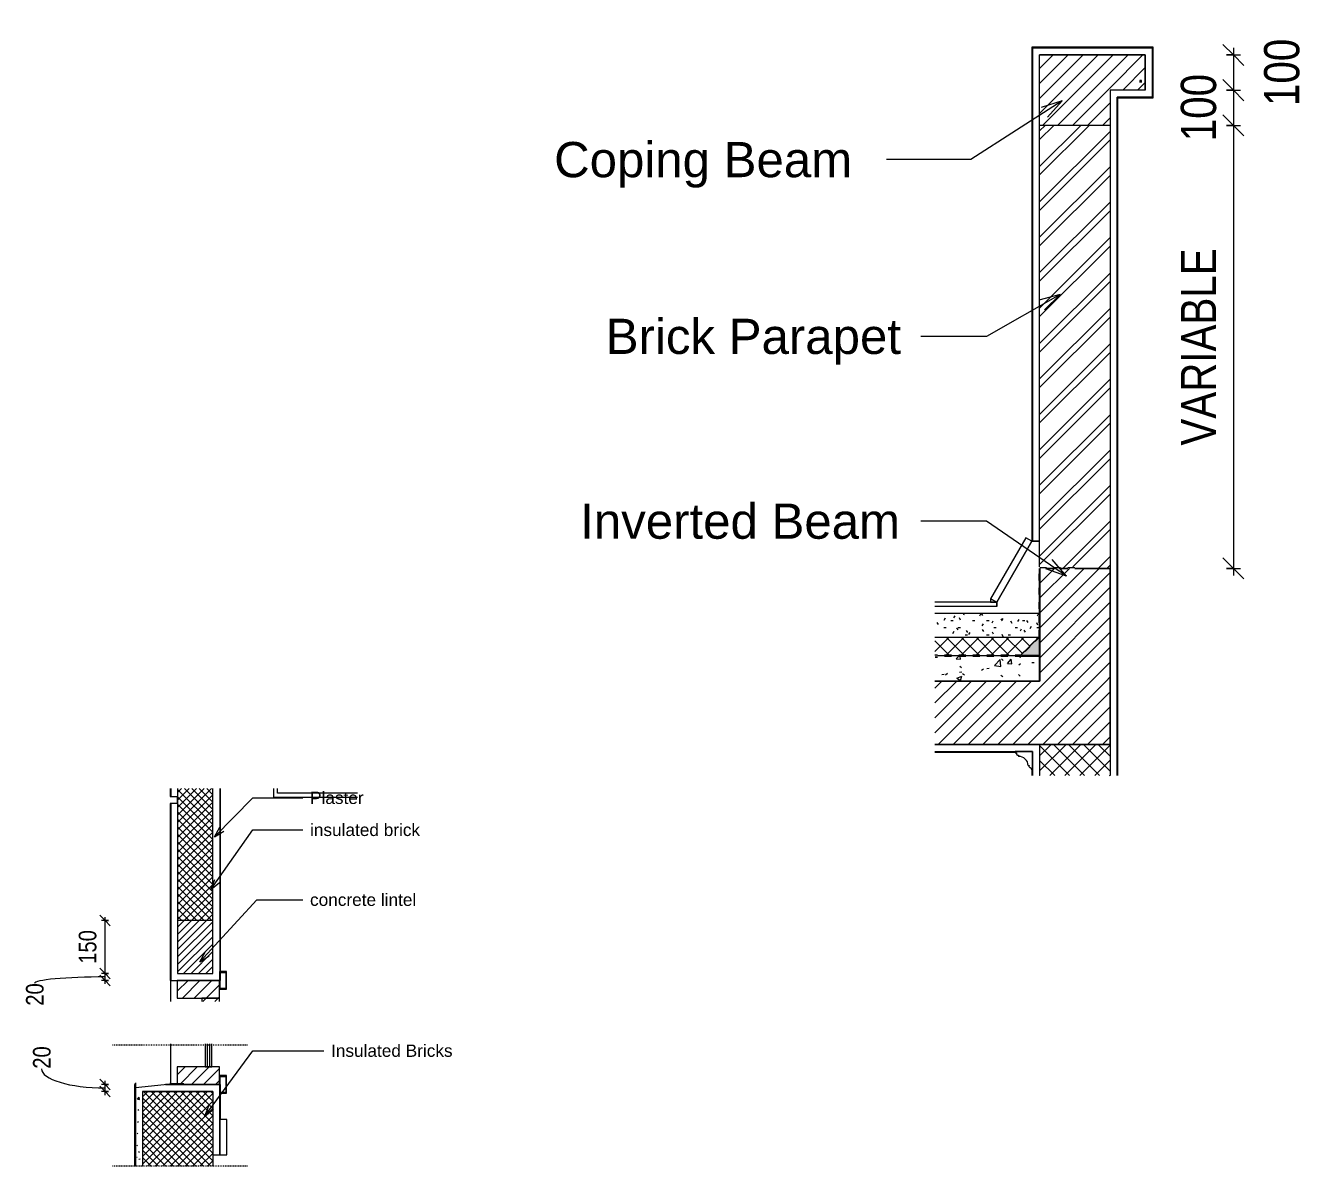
# Model space of a CAD drawing. Header units: millimetres. Extents: x -13951 to 24706, y -4881 to 8681.
# Drawn here: x 21058 to 24706, y 5442 to 8681 of the extents above; entities that cross this region are included whole.
import ezdxf

# ---------------------------------------------------------------- set-up
doc = ezdxf.new("R2010")
doc.units = ezdxf.units.MM
doc.linetypes.add('Dash 3_32_', pattern=[4.7625, 2.38125, -2.38125])
for name, color, linetype, lineweight in [('A-ANNO-DIMS', 211, 'Continuous', 9), ('A-ANNO-DIMS-10', 211, 'Continuous', 9), ('A-ANNO-DIMS-20', 211, 'Continuous', 9), ('A-CLNG', 13, 'Continuous', 18), ('A-DETL', 90, 'Continuous', 18), ('A-DETL-GENF', 92, 'Continuous', 18), ('A-DETL-MBND', 5, 'Continuous', 18), ('A-DETL-THIN', 151, 'Continuous', 18), ('A-FLOR', 192, 'Continuous', 18), ('A-FLOR-MCUT', 51, 'Continuous', 18), ('A-FLOR-PATT', 8, 'Continuous', 18), ('A-GENM', 13, 'Continuous', 18), ('A-GLAZ', 151, 'Continuous', 18), ('A-WALL', 113, 'Continuous', 18), ('A-WALL-PATT', 111, 'Continuous', 18), ('G-ANNO-TEXT', 231, 'Continuous', 9), ('S-BEAM', 12, 'Continuous', 18)]:
    doc.layers.add(name, color=color, linetype=linetype, lineweight=lineweight)
doc.styles.add('Arial', font='arial.ttf', dxfattribs={"height": 100})
doc.styles.add('Arial Narrow_6', font='ARIALN.TTF', dxfattribs={"height": 50})
doc.styles.add('Arial Narrow_7', font='ARIALN.TTF', dxfattribs={"height": 100})
doc.styles.add('Arial_11', font='arial.ttf', dxfattribs={"height": 35})
doc.dimstyles.new('dimension_line_5MM_1', dxfattribs={"dimscale": 304.8, "dimtxt": 51.171549, "dimasz": 0.098425, "dimexe": 0.032808, "dimexo": 0.0625, "dimgap": 0.032808, "dimtad": 1, "dimdec": 0, "dimrnd": 10, "dimzin": 0, "dimdsep": 46, "dimtxsty": 'Arial Narrow_6', "dimblk1": 'OBLIQUE', "dimblk2": 'OBLIQUE', "dimsah": 1, "dimcen": 0.09, "dimdle": 0.032808, "dimazin": 0, "dimtfac": 1, "dimtdec": 4, "dimtix": 1, "dimtmove": 0, "dimatfit": 3, "dimfxl": 0.032808, "dimfxlon": 1, "dimtvp": 1, "dimtolj": 1, "dimtzin": 0, "dimarcsym": 2})
doc.dimstyles.new('dimension_line_5MM_2', dxfattribs={"dimscale": 304.8, "dimtxt": 51.171549, "dimasz": 0.098425, "dimexe": 0.032808, "dimexo": 0.0625, "dimgap": 0.032808, "dimtad": 1, "dimdec": 0, "dimrnd": 10, "dimzin": 0, "dimdsep": 46, "dimtxsty": 'Arial Narrow_6', "dimblk1": 'OBLIQUE', "dimblk2": 'OBLIQUE', "dimsah": 1, "dimcen": 0.09, "dimdle": 0.032808, "dimazin": 0, "dimtfac": 1, "dimtdec": 4, "dimtix": 1, "dimtmove": 1, "dimatfit": 3, "dimfxl": 0.032808, "dimfxlon": 1, "dimtvp": 1, "dimtolj": 1, "dimtzin": 0, "dimarcsym": 2})
doc.dimstyles.new('dimension_line_5MM_3', dxfattribs={"dimscale": 304.8, "dimtxt": 102.343097, "dimasz": 0.19685, "dimexe": 0.065617, "dimexo": 0.0625, "dimgap": 0.065617, "dimtad": 1, "dimdec": 0, "dimrnd": 10, "dimzin": 0, "dimdsep": 46, "dimtxsty": 'Arial Narrow_7', "dimblk1": 'OBLIQUE', "dimblk2": 'OBLIQUE', "dimsah": 1, "dimcen": 0.09, "dimdle": 0.065617, "dimazin": 0, "dimtfac": 1, "dimtdec": 4, "dimtix": 1, "dimtmove": 2, "dimatfit": 3, "dimfxl": 0.065617, "dimfxlon": 1, "dimtvp": 1, "dimtolj": 1, "dimtzin": 0, "dimarcsym": 2})
doc.dimstyles.new('dimension_line_5MM_4', dxfattribs={"dimscale": 304.8, "dimtxt": 102.343097, "dimasz": 0.19685, "dimexe": 0.065617, "dimexo": 0.0625, "dimgap": 0.065617, "dimtad": 1, "dimdec": 0, "dimrnd": 10, "dimzin": 0, "dimdsep": 46, "dimtxsty": 'Arial Narrow_7', "dimblk1": 'OBLIQUE', "dimblk2": 'OBLIQUE', "dimsah": 1, "dimcen": 0.09, "dimdle": 0.065617, "dimazin": 0, "dimtfac": 1, "dimtdec": 4, "dimtix": 1, "dimtmove": 0, "dimatfit": 3, "dimfxl": 0.065617, "dimfxlon": 1, "dimtvp": 1, "dimtolj": 1, "dimtzin": 0, "dimarcsym": 2})
pattern_1 = [(45, (-10049.663, 4269.98), (-16.97056, 16.97056), [])]
pattern_2 = [(45, (21482.964, 4269.98), (-10.6066, 10.6066), []), (135, (21482.964, 4269.98), (-10.6066, -10.6066), [])]
pattern_3 = [(45, (7445.394, 4309.98), (-21.2132, 21.2132), [])]
pattern_4 = [(45, (23888.22, 4309.98), (-21.2132, 21.2132), []), (135, (23888.22, 4309.98), (-21.2132, -21.2132), [])]
pattern_5 = [(45, (23888.22, 4309.98), (-21.2132, 21.2132), [])]

# ---------------------------------------------------------------- blocks, each defined once
blk = doc.blocks.new('elevation window new - Sa-W05-2685343-Typical Recess section')
at = {"layer": 'A-GLAZ'}
h = blk.add_hatch(dxfattribs=at)
h.set_pattern_fill('FP_12', color=256, style=0, pattern_type=2)
h.set_pattern_definition(pattern_1)
h.paths.add_polyline_path([(-9924.6, 5945), (-9904.6, 5945), (-9904.6, 5995), (-9921.6, 5995), (-9921.6, 5993), (-9906.6, 5993), (-9906.6, 5947), (-9922.6, 5947), (-9922.6, 5970), (-9924.6, 5970)])
h = blk.add_hatch(dxfattribs=at)
h.set_pattern_fill('FP_12', color=256, style=0, pattern_type=2)
h.set_pattern_definition(pattern_1)
h.paths.add_polyline_path([(-10043.6, 5920), (-9924.6, 5920), (-9924.6, 5970), (-10044.6, 5970), (-10044.6, 5920)])
h = blk.add_hatch(dxfattribs=at)
h.set_pattern_fill('FP_12', color=256, style=0, pattern_type=2)
h.set_pattern_definition(pattern_1)
h.paths.add_polyline_path([(-9945.4, 5910.5), (-9924.6, 5910.5), (-9924.6, 5920), (-9974.6, 5920), (-9974.6, 5910.5), (-9965.1, 5910.5)])
for p, q in [((-9924.6, 5995), (-9924.6, 5945)), ((-9904.6, 5995), (-9924.6, 5995)), ((-9922.6, 5947), (-9922.6, 5993)), ((-9922.6, 5993), (-9906.6, 5993)), ((-9906.6, 5993), (-9906.6, 5947)), ((-9904.6, 5945), (-9904.6, 5995)), ((-9924.6, 5970), (-10044.6, 5970)), ((-10044.6, 5970), (-10044.6, 5920)), ((-9924.6, 5920), (-9924.6, 5970)), ((-9906.6, 5947), (-9922.6, 5947)), ((-10044.6, 5920), (-9924.6, 5920)), ((-9924.6, 5920), (-9974.6, 5920)), ((-9974.6, 5920), (-9974.6, 5910.5)), ((-9924.6, 5945), (-9904.6, 5945)), ((-9924.6, 5910.5), (-9924.6, 5920))]:
    blk.add_line(p, q, dxfattribs=at)
blk = doc.blocks.new('Generic Models 10 - Generic Models 10-633853-Typical Recess section')
at = {"layer": 'A-GENM'}
blk.add_line((-10043.2, 5970), (-9943.6, 5970), dxfattribs=at)
blk = doc.blocks.new('Generic Models 93 - Generic Models 93-1811685-Typical Recess section')
at = {"layer": 'A-GENM'}
for p, q in [((-9771.6, 6514.7), (-9771.6, 6502)), ((-9759.6, 6502), (-9759.6, 6514.7))]:
    blk.add_line(p, q, dxfattribs=at)
blk = doc.blocks.new('elevation window new - Sa-W05-V1-Typical Recess section')
at = {"layer": 'A-GLAZ'}
h = blk.add_hatch(dxfattribs=at)
h.set_pattern_fill('FP_12', color=256, style=0, pattern_type=2)
h.set_pattern_definition(pattern_1)
h.paths.add_polyline_path([(-10026.2, 5674.7), (-9924.6, 5674.7), (-9924.6, 5724.7), (-10044.6, 5724.7), (-10044.6, 5676.7), (-10026.2, 5676.7)])
h = blk.add_hatch(dxfattribs=at)
h.set_pattern_fill('FP_12', color=256, style=0, pattern_type=2)
h.set_pattern_definition(pattern_1)
h.paths.add_polyline_path([(-9904.6, 5649.7), (-9904.6, 5699.7), (-9924.6, 5699.7), (-9924.6, 5674.7), (-9922.6, 5674.7), (-9922.6, 5697.7), (-9906.6, 5697.7), (-9906.6, 5651.7), (-9921.6, 5651.7), (-9921.6, 5649.7)])
for p, q in [((-9965.5, 5789.8), (-9965.5, 5724.7)), ((-9959.2, 5724.7), (-9959.2, 5789.8)), ((-9952.8, 5789.8), (-9952.8, 5724.7)), ((-9946.5, 5724.7), (-9946.5, 5789.8)), ((-9924.6, 5724.7), (-10044.6, 5724.7)), ((-10044.6, 5724.7), (-10044.6, 5674.7)), ((-9965.5, 5724.7), (-9959.2, 5724.7)), ((-9952.8, 5724.7), (-9946.5, 5724.7)), ((-9924.6, 5674.7), (-9924.6, 5724.7)), ((-9924.6, 5699.7), (-9924.6, 5649.7)), ((-9904.6, 5699.7), (-9924.6, 5699.7)), ((-9922.6, 5651.7), (-9922.6, 5697.7)), ((-9922.6, 5697.7), (-9906.6, 5697.7)), ((-9906.6, 5697.7), (-9906.6, 5651.7)), ((-9904.6, 5649.7), (-9904.6, 5699.7)), ((-10044.6, 5674.7), (-9924.6, 5674.7)), ((-9924.6, 5649.7), (-9904.6, 5649.7)), ((-9906.6, 5651.7), (-9922.6, 5651.7))]:
    blk.add_line(p, q, dxfattribs=at)
blk = doc.blocks.new('Generic Models 10 - Generic Models 10-V2-Typical Recess section')
at = {"layer": 'A-GENM'}
for p, q in [((-10163.6, 5676.7), (-10165.2, 5676.7)), ((-10165.2, 5676.7), (-10165.2, 5674.7)), ((-10078.1, 5674.7), (-10026.2, 5674.7)), ((-9943.6, 5674.7), (-10078.1, 5674.7)), ((-10026.2, 5676.7), (-10063.6, 5676.7)), ((-10026.2, 5674.7), (-10026.2, 5676.7)), ((-10143.6, 5654.7), (-9943.6, 5654.7))]:
    blk.add_line(p, q, dxfattribs=at)
blk = doc.blocks.new('Basic Wall _ Sa-IF01 with skirting - ___-1628400-Typical Recess section')
at = {"layer": 'A-WALL'}
for p, q in [((-9921.6, 5574.8), (-9923.6, 5574.8)), ((-9923.6, 5574.8), (-9923.6, 5474.8)), ((-9903.6, 5574.8), (-9921.6, 5574.8)), ((-9903.6, 5474.8), (-9903.6, 5574.8)), ((-9923.6, 5474.8), (-9903.6, 5474.8))]:
    blk.add_line(p, q, dxfattribs=at)
blk = doc.blocks.new('SEQ-SV-C-STR_rvt-5-Typical Coping Section')
at = {"layer": 'A-FLOR-PATT'}
h = blk.add_hatch(dxfattribs=at)
h.set_pattern_fill('FP_18', color=9, style=0, pattern_type=2)
h.set_pattern_definition(pattern_3)
h.paths.add_polyline_path([(7196.7, 6640), (7694, 6640), (7694, 6820), (7196.7, 6820)])
h = blk.add_hatch(dxfattribs=at)
h.set_pattern_fill('FP_18', color=9, style=0, pattern_type=2)
h.set_pattern_definition(pattern_3)
h.paths.add_polyline_path([(7196.7, 6640), (7694, 6640), (7694, 6820), (7196.7, 6820)])
at = {"layer": 'S-BEAM'}
h = blk.add_hatch(dxfattribs=at)
h.set_pattern_fill('FP_18', color=256, style=0, pattern_type=2)
h.set_pattern_definition(pattern_3)
h.paths.add_polyline_path([(7694, 6640), (7694.8, 6640), (7694.8, 7140), (7494.8, 7140), (7494.8, 6820), (7694, 6820)])
h = blk.add_hatch(dxfattribs=at)
h.set_pattern_fill('FP_18', color=256, style=0, pattern_type=2)
h.set_pattern_definition(pattern_3)
h.paths.add_polyline_path([(7694, 6640), (7694.8, 6640), (7694.8, 7140), (7494.8, 7140), (7494.8, 6820), (7694, 6820)])
at = {"layer": 'A-FLOR', "color": 7}
for p, q in [((7494.8, 6820), (7196.7, 6820)), ((7196.7, 6640), (7694, 6640))]:
    blk.add_line(p, q, dxfattribs=at)
at = {"layer": 'S-BEAM', "color": 7}
for p, q in [((7494.8, 7140), (7494.8, 6820)), ((7534.4, 7140), (7514.4, 7140)), ((7574.4, 7140), (7554.4, 7140)), ((7694.8, 7140), (7594.4, 7140)), ((7694.8, 6640), (7694.8, 7140)), ((7694, 6640), (7694.8, 6640))]:
    blk.add_line(p, q, dxfattribs=at)
blk = doc.blocks.new('Generic Models 52 - Generic Models 52-1244588-Typical Coping Section')
at = {"layer": 'A-GENM'}
for p, q in [((7814.4, 8478), (7716.4, 8478)), ((7716.4, 8476), (7814.4, 8476))]:
    blk.add_line(p, q, dxfattribs=at)
blk = doc.blocks.new('Floors 1 - Floors 1-1540153-Typical Coping Section')
at = {"layer": 'A-FLOR'}
for p, q in [((7472.4, 7217.2), (7372.4, 7044)), ((7474.4, 7217.2), (7472.4, 7217.2)), ((7494.4, 7217.2), (7474.4, 7217.2)), ((7494.4, 7144), (7494.4, 7217.2)), ((7494.4, 7125), (7494.4, 7140)), ((7494.4, 7085), (7494.4, 7105)), ((7372.4, 7044), (7372.4, 7032)), ((7494.4, 7045), (7494.4, 7065)), ((7494.4, 7024), (7494.4, 7025))]:
    blk.add_line(p, q, dxfattribs=at)
blk = doc.blocks.new('Floors 2 - Floors 2-1548216-Typical Coping Section')
at = {"layer": 'A-FLOR'}
for p, q in [((7372.4, 7044), (7355.1, 7054)), ((7355.1, 7054), (7355.1, 7044)), ((7355.1, 7044), (7372.4, 7044))]:
    blk.add_line(p, q, dxfattribs=at)
blk = doc.blocks.new('Ceilings 1 - Ceilings 1-1683892-Typical Coping Section')
at = {"layer": 'A-CLNG'}
for p, q in [((7474.4, 6620), (7424.4, 6620)), ((7424.4, 6620), (7424.4, 6616)), ((7424.4, 6616), (7428.5, 6616)), ((7434.6, 6609.9), (7434.6, 6605.9)), ((7474.4, 6570), (7474.4, 6620)), ((7461.9, 6580.2), (7464.3, 6580.2)), ((7470.3, 6574.2), (7470.3, 6570)), ((7470.3, 6570), (7472.4, 6570)), ((7472.4, 6570), (7474.4, 6570))]:
    blk.add_line(p, q, dxfattribs=at)
for centre, radius, start, end in [((7432.9, 6614.4), 4.74, 159.9161, 290.0839), ((7435.3, 6579.2), 26.7, 2.2366, 91.4634), ((7468.7, 6578.7), 4.7, 160.4077, 289.5923)]:
    blk.add_arc(centre, radius, start, end, dxfattribs=at)
blk = doc.blocks.new('Walls 12 - Walls 3-1922320-Typical Coping Section')
at = {"layer": 'A-WALL'}
for p, q in [((7814.4, 8620), (7472.4, 8620)), ((7472.4, 8620), (7472.4, 8618)), ((7474.4, 8618), (7494.4, 8618)), ((7494.4, 8618), (7814.4, 8618)), ((7816.4, 8620), (7814.4, 8620)), ((7814.4, 8620), (7814.4, 8478)), ((7814.4, 8618), (7814.4, 8620)), ((7816.4, 8476), (7816.4, 8620)), ((7814.4, 8476), (7816.4, 8476))]:
    blk.add_line(p, q, dxfattribs=at)
blk = doc.blocks.new('Walls 1 - Walls 1-1922896-Typical Coping Section')
at = {"layer": 'A-WALL'}
for p, q in [((7814.4, 8618), (7494.4, 8618)), ((7814.4, 8478), (7814.4, 8618)), ((7494.4, 8598), (7794.4, 8598)), ((7794.4, 8598), (7794.4, 8498)), ((7794.4, 8498), (7714.4, 8498)), ((7714.4, 8478), (7716.4, 8478)), ((7716.4, 8478), (7814.4, 8478))]:
    blk.add_line(p, q, dxfattribs=at)
blk = doc.blocks.new('water proofing_0002 - water proofing_0002-2372687-Typical Coping Section')
at = {"layer": 'A-DETL-GENF'}
blk.add_hatch(color=256, dxfattribs=at).paths.add_polyline_path([(7196.7, 6886), (7204.4, 6886), (7204.4, 6890), (7196.7, 6890)])
blk = doc.blocks.new('Repeating Detail - water proofing-674369-Typical Coping Section')
at = {"layer": 'A-DETL-GENF'}
for points in [[(7224.4, 6890), (7224.4, 6894), (7204.4, 6894), (7204.4, 6890)], [(7264.4, 6890), (7264.4, 6894), (7244.4, 6894), (7244.4, 6890)], [(7304.4, 6890), (7304.4, 6894), (7284.4, 6894), (7284.4, 6890)], [(7344.4, 6890), (7344.4, 6894), (7324.4, 6894), (7324.4, 6890)], [(7384.4, 6890), (7384.4, 6894), (7364.4, 6894), (7364.4, 6890)], [(7424.4, 6890), (7424.4, 6894), (7404.4, 6894), (7404.4, 6890)]]:
    blk.add_hatch(color=256, dxfattribs=at).paths.add_polyline_path(points)
blk = doc.blocks.new('Repeating Detail - water proofing-V3-Typical Coping Section')
at = {"layer": 'A-DETL-GENF'}
for points in [[(7494.4, 7105), (7494.4, 7125), (7490.4, 7125), (7490.4, 7105)], [(7494.4, 7065), (7494.4, 7085), (7490.4, 7085), (7490.4, 7065)], [(7494.4, 7025), (7494.4, 7045), (7490.4, 7045), (7490.4, 7025), (7494.3, 7025)], [(7494.4, 6985), (7494.4, 7005), (7490.4, 7005), (7490.4, 6985)], [(7494.4, 6945), (7494.4, 6965), (7490.4, 6965), (7490.4, 6945)]]:
    blk.add_hatch(color=256, dxfattribs=at).paths.add_polyline_path(points)
blk = doc.blocks.new('Repeating Detail - water proofing-V4-Typical Coping Section')
at = {"layer": 'A-DETL-GENF'}
for points in [[(7467.7, 6918.3), (7481.8, 6932.4), (7479, 6935.3), (7464.8, 6921.1)], [(7439.4, 6890), (7453.5, 6904.1), (7450.7, 6907), (7436.6, 6892.8)]]:
    blk.add_hatch(color=256, dxfattribs=at).paths.add_polyline_path(points)
blk = doc.blocks.new('Repeating Detail - water proofing-V5-Typical Coping Section')
at = {"layer": 'A-DETL-GENF'}
for points in [[(7494.4, 7140), (7514.4, 7140), (7514.4, 7144), (7494.4, 7144)], [(7554.4, 7140), (7554.4, 7144), (7534.4, 7144), (7534.4, 7140)], [(7594.4, 7140), (7594.4, 7144), (7574.4, 7144), (7574.4, 7140)]]:
    blk.add_hatch(color=256, dxfattribs=at).paths.add_polyline_path(points)
blk = doc.blocks.new('DIMBLOCK151-Typical Recess section')
at = {"layer": 'A-ANNO-DIMS-10', "lineweight": 18, "transparency": 16777216}
for p, q in [((21282.8, 5674.7), (21267.8, 5689.7)), ((21282.8, 5654.7), (21267.8, 5669.7)), ((21282.8, 5674.7), (21297.8, 5659.7)), ((21282.8, 5654.7), (21297.8, 5639.7))]:
    blk.add_line(p, q, dxfattribs=at)
at = {"layer": 'A-ANNO-DIMS-10', "transparency": 16777216}
for p, q in [((21292.8, 5674.7), (21272.8, 5674.7)), ((21282.8, 5644.7), (21282.8, 5684.7)), ((21282.8, 5674.7), (21292.8, 5674.7)), ((21292.8, 5654.7), (21272.8, 5654.7)), ((21282.8, 5654.7), (21292.8, 5654.7))]:
    blk.add_line(p, q, dxfattribs=at)
blk.add_ellipse((21282.8, 5719.4), major_axis=(180.6, 0), ratio=0.30289, start_param=3.141593, end_param=4.712389, dxfattribs=at)
at = {"layer": 'A-ANNO-DIMS-10', "color": 0, "transparency": 16777216, "insert": (21078.2, 5719.4), "char_height": 50, "width": 76.026, "attachment_point": 1, "rotation": 90, "line_spacing_factor": 0.974696, "style": 'Arial Narrow_6'}
blk.add_mtext('20', dxfattribs=at)
blk = doc.blocks.new('_Oblique')
at = {"color": 0, "linetype": 'ByBlock', "lineweight": -2}
blk.add_line((-0.5, -0.5), (0.5, 0.5), dxfattribs=at)
blk = doc.blocks.new('DIMBLOCK152-Typical Recess section')
at = {"layer": 'A-ANNO-DIMS-10', "lineweight": 18, "transparency": 16777216}
for p, q in [((21282.8, 5990), (21267.8, 6005)), ((21282.8, 5970), (21267.8, 5985)), ((21282.8, 5990), (21297.8, 5975)), ((21282.8, 5970), (21297.8, 5955))]:
    blk.add_line(p, q, dxfattribs=at)
at = {"layer": 'A-ANNO-DIMS-10', "transparency": 16777216}
for p, q in [((21292.8, 5990), (21272.8, 5990)), ((21282.8, 5960), (21282.8, 5990)), ((21282.8, 5990), (21292.8, 5990)), ((21292.8, 5970), (21272.8, 5970)), ((21282.8, 5970), (21292.8, 5970))]:
    blk.add_line(p, q, dxfattribs=at)
blk.add_ellipse((21282.8, 5961.7), major_axis=(200.5, 0), ratio=0.091183, start_param=1.570796, end_param=3.141593, dxfattribs=at)
at = {"layer": 'A-ANNO-DIMS-10', "color": 0, "transparency": 16777216, "insert": (21058.3, 5898.3), "char_height": 50, "width": 76.026, "attachment_point": 1, "rotation": 90, "line_spacing_factor": 0.974696, "style": 'Arial Narrow_6'}
blk.add_mtext('20', dxfattribs=at)
blk = doc.blocks.new('DIMBLOCK153-Typical Recess section')
at = {"layer": 'A-ANNO-DIMS-10', "lineweight": 18, "transparency": 16777216}
for p, q in [((21282.8, 6140), (21267.8, 6155)), ((21282.8, 6140), (21297.8, 6125)), ((21282.8, 5990), (21267.8, 6005)), ((21282.8, 5990), (21297.8, 5975))]:
    blk.add_line(p, q, dxfattribs=at)
at = {"layer": 'A-ANNO-DIMS-10', "transparency": 16777216}
for p, q in [((21292.8, 6140), (21272.8, 6140)), ((21282.8, 5990), (21282.8, 6150)), ((21282.8, 6140), (21292.8, 6140)), ((21292.8, 5990), (21272.8, 5990)), ((21282.8, 5990), (21292.8, 5990))]:
    blk.add_line(p, q, dxfattribs=at)
at = {"layer": 'A-ANNO-DIMS-10', "color": 0, "transparency": 16777216, "insert": (21208.2, 6017.4), "char_height": 50, "width": 114.039, "attachment_point": 1, "rotation": 90, "line_spacing_factor": 0.974696, "style": 'Arial Narrow_6'}
blk.add_mtext('150', dxfattribs=at)
blk = doc.blocks.new('DIMBLOCK154-Typical Coping Section')
at = {"layer": 'A-ANNO-DIMS-20', "lineweight": 18, "transparency": 16777216}
for p, q in [((24487.4, 8598), (24457.4, 8628)), ((24487.4, 8598), (24517.4, 8568)), ((24487.4, 8498), (24457.4, 8528)), ((24487.4, 8498), (24517.4, 8468))]:
    blk.add_line(p, q, dxfattribs=at)
at = {"layer": 'A-ANNO-DIMS-20', "transparency": 16777216}
for p, q in [((24487.4, 8618), (24487.4, 8498)), ((24467.4, 8598), (24507.4, 8598)), ((24487.4, 8598), (24467.4, 8598)), ((24467.4, 8498), (24507.4, 8498)), ((24487.4, 8498), (24467.4, 8498))]:
    blk.add_line(p, q, dxfattribs=at)
at = {"layer": 'A-ANNO-DIMS-20', "color": 0, "transparency": 16777216, "insert": (24574.6, 8452.9), "char_height": 100, "width": 228.079, "attachment_point": 1, "rotation": 90, "line_spacing_factor": 0.974696, "style": 'Arial Narrow_7'}
blk.add_mtext('100', dxfattribs=at)
blk = doc.blocks.new('DIMBLOCK155-Typical Coping Section')
at = {"layer": 'A-ANNO-DIMS-20', "lineweight": 18, "transparency": 16777216}
for p, q in [((24487.4, 8498), (24457.4, 8528)), ((24487.4, 8498), (24517.4, 8468)), ((24487.4, 8398), (24457.4, 8428)), ((24487.4, 8398), (24517.4, 8368))]:
    blk.add_line(p, q, dxfattribs=at)
at = {"layer": 'A-ANNO-DIMS-20', "transparency": 16777216}
for p, q in [((24467.4, 8498), (24507.4, 8498)), ((24487.4, 8498), (24467.4, 8498)), ((24487.4, 8498), (24487.4, 8398)), ((24467.4, 8398), (24507.4, 8398)), ((24487.4, 8398), (24467.4, 8398))]:
    blk.add_line(p, q, dxfattribs=at)
at = {"layer": 'A-ANNO-DIMS-20', "color": 0, "transparency": 16777216, "insert": (24338.2, 8352.9), "char_height": 100, "width": 228.079, "attachment_point": 1, "rotation": 90, "line_spacing_factor": 0.974696, "style": 'Arial Narrow_7'}
blk.add_mtext('100', dxfattribs=at)
blk = doc.blocks.new('DIMBLOCK156-Typical Coping Section')
at = {"layer": 'A-ANNO-DIMS-20', "lineweight": 18, "transparency": 16777216}
for p, q in [((24487.4, 8398), (24457.4, 8428)), ((24487.4, 8398), (24517.4, 8368)), ((24487.4, 7140), (24457.4, 7170)), ((24487.4, 7140), (24517.4, 7110))]:
    blk.add_line(p, q, dxfattribs=at)
at = {"layer": 'A-ANNO-DIMS-20', "transparency": 16777216}
for p, q in [((24467.4, 8398), (24507.4, 8398)), ((24487.4, 8398), (24467.4, 8398)), ((24487.4, 8398), (24487.4, 7120)), ((24467.4, 7140), (24507.4, 7140)), ((24487.4, 7140), (24467.4, 7140))]:
    blk.add_line(p, q, dxfattribs=at)
at = {"layer": 'A-ANNO-DIMS-20', "color": 0, "transparency": 16777216, "insert": (24338.2, 7488.7), "char_height": 100, "width": 672.54, "attachment_point": 1, "rotation": 90, "line_spacing_factor": 0.974696, "style": 'Arial Narrow_7'}
blk.add_mtext('VARIABLE', dxfattribs=at)

msp = doc.modelspace()

# ---------------------------------------------------------------- hatches: boundary and pattern name
at = {"layer": 'A-DETL-GENF'}
msp.add_hatch(color=7, dxfattribs=at).paths.add_polyline_path([(23924.6, 6894), (23937.2, 6894), (23937.2, 6945), (23886.2, 6894), (23907.7, 6894)])
h = msp.add_hatch(dxfattribs=at)
h.set_pattern_fill('FP_14', style=0, pattern_type=2)
h.set_pattern_definition([(45, (21482.964, 4269.98), (-10.6066, 10.6066), [])])
h.paths.add_polyline_path([(21564, 5990), (21589, 5990), (21589, 6140), (21489, 6140), (21489, 5990), (21489.4, 5990)])
h = msp.add_hatch(dxfattribs=at)
h.set_pattern_fill('FP_15', style=0, pattern_type=2)
h.set_pattern_definition([(50, (21482.964, 4269.98), (72.8738, -6.376), [7.62, -83.82]), (355, (21482.96, 4269.98), (-14.097, 76.4224), [6.096, -67.056]), (100.451, (21489.04, 4269.45), (58.777, 70.047), [6.476, -71.236]), (46.184, (21482.96, 4290.3), (108.4314, -16.8175), [11.43, -125.73]), (96.636, (21492, 4288.9), (94.961, 98.971), [9.714, -106.854]), (351.184, (21482.96, 4290.3), (94.962, 98.97), [9.144, -100.584]), (21, (21493.124, 4285.22), (60.6457, -40.9065), [7.62, -83.82]), (326, (21493.12, 4285.22), (24.721, 73.675), [6.096, -67.056]), (71.451, (21498.18, 4281.81), (85.367, 32.7687), [6.476, -71.236]), (37.5, (21482.964, 4269.98), (1.23552, 33.82243), [3.353, -62.89, 3.353, -64.719, -67.31]), (37.5, (21482.964, 4269.98), (1.23552, 33.82243), [-134.315, 3.353, -63.957]), (7.5, (21482.964, 4269.98), (26.7281, 40.07255), [3.353, -35.458, 3.353, -61.366, -25.654]), (7.5, (21482.964, 4269.98), (26.7281, 40.07255), [-103.53, 3.353, -22.301]), (327.5, (21460.308, 4269.98), (54.2363, -2.2921), [3.353, -22.047, 3.353, -75.895, -105.156]), (327.5, (21460.308, 4269.98), (54.2363, -2.2921), [-104.648, 3.353, -101.803]), (317.5, (21450.148, 4269.98), (59.2516, 10.1701), [3.353, -29.667, 3.353, -49.276, -74.676]), (317.5, (21450.148, 4269.98), (59.2516, 10.1701), [-85.649, 3.353, -71.323])])
h.paths.add_polyline_path([(21379.3, 5442.3), (21383.6, 5442.3), (21383.6, 5661.2), (21373.3, 5660.1), (21373.3, 5442.3)])
at = {"layer": 'A-FLOR-PATT'}
h = msp.add_hatch(dxfattribs=at)
h.set_pattern_fill('FP_20', color=256, style=0, pattern_type=2)
h.set_pattern_definition([(0, (23888.22, 4309.98), (81.28, 20.32), [6.706, -54.254, 6.706, -54.254, -325.12]), (0, (23888.22, 4309.98), (81.28, 20.32), [-121.92, 6.706, -115.214, 6.706, -54.254, -142.24]), (0, (23888.22, 4309.98), (81.28, 20.32), [-304.8, 6.706, -33.934, 6.706, -94.894]), (120, (23918.7, 4320.14), (-58.23764, 60.23054), [6.706, -54.254, 6.706, -54.254, -325.12]), (120, (23918.7, 4320.14), (-58.23764, 60.23054), [-121.92, 6.706, -115.214, 6.706, -54.254, -142.24]), (120, (23918.7, 4320.14), (-58.23764, 60.23054), [-304.8, 6.706, -33.934, 6.706, -94.894]), (240, (23928.86, 4360.78), (-23.04236, -80.55054), [6.706, -54.254, 6.706, -54.254, -325.12]), (240, (23928.86, 4360.78), (-23.04236, -80.55054), [-121.92, 6.706, -115.214, 6.706, -54.254, -142.24]), (240, (23928.86, 4360.78), (-23.04236, -80.55054), [-304.8, 6.706, -33.934, 6.706, -94.894])])
h.paths.add_polyline_path([(23936.2, 6944), (23937.2, 6945), (23933.2, 6945), (23933.2, 6965), (23937.2, 6965), (23937.2, 6985), (23933.2, 6985), (23933.2, 7005), (23937.2, 7005), (23937.2, 7012), (23639.5, 7012), (23639.5, 6944), (23933.2, 6944)])
h = msp.add_hatch(dxfattribs=at)
h.set_pattern_fill('FP_16', color=256, style=0, pattern_type=2)
h.set_pattern_definition(pattern_4)
h.paths.add_polyline_path([(23639.5, 6894), (23880.6, 6894), (23893.5, 6907), (23896.4, 6904.1), (23910.5, 6918.3), (23907.7, 6921.1), (23921.8, 6935.3), (23924.6, 6932.4), (23936.2, 6944), (23639.5, 6944)])
at = {"layer": 'A-FLOR-PATT', "lineweight": 5}
h = msp.add_hatch(color=256, dxfattribs=at)
h.paths.add_polyline_path([(23896.4, 6890), (23937.2, 6890), (23937.2, 6894), (23886.2, 6894), (23882.2, 6890), (23886.2, 6890)])
h.paths.add_polyline_path([(23667.2, 6890), (23687.2, 6890), (23687.2, 6894), (23667.2, 6894)])
h.paths.add_polyline_path([(23707.2, 6890), (23727.2, 6890), (23727.2, 6894), (23707.2, 6894)])
h.paths.add_polyline_path([(23647.2, 6890), (23647.2, 6894), (23639.5, 6894), (23639.5, 6890)])
h.paths.add_polyline_path([(23747.2, 6890), (23767.2, 6890), (23767.2, 6894), (23747.2, 6894)])
h.paths.add_polyline_path([(23882.2, 6890), (23879.4, 6892.8), (23880.6, 6894), (23867.2, 6894), (23867.2, 6890), (23879.4, 6890)])
h.paths.add_polyline_path([(23787.2, 6890), (23807.2, 6890), (23807.2, 6894), (23787.2, 6894)])
h.paths.add_polyline_path([(23827.2, 6890), (23847.2, 6890), (23847.2, 6894), (23827.2, 6894)])
at = {"layer": 'A-FLOR-PATT'}
h = msp.add_hatch(dxfattribs=at)
h.set_pattern_fill('FP_19', color=256, style=0, pattern_type=2)
h.set_pattern_definition([(50, (23888.22, 4309.98), (145.7474, -12.751), [15.24, -167.64]), (355, (23888.22, 4309.98), (-28.194, 152.846), [12.192, -134.112]), (100.451, (23900.37, 4308.92), (117.554, 140.094), [12.952, -142.472]), (46.184, (23888.22, 4350.62), (216.864, -33.634), [22.86, -251.46]), (96.636, (23906.3, 4347.82), (189.922, 197.942), [19.428, -213.708]), (351.184, (23888.22, 4350.62), (189.925, 197.94), [18.288, -201.168]), (21, (23908.54, 4340.46), (121.292, -81.812), [15.24, -167.64]), (326, (23908.54, 4340.46), (49.442, 147.351), [12.192, -134.112]), (71.451, (23918.65, 4333.64), (170.734, 65.5375), [12.952, -142.472]), (37.5, (23888.22, 4309.98), (2.4709, 67.6435), [6.706, -125.781, 6.706, -129.438, -134.62]), (37.5, (23888.22, 4309.98), (2.4709, 67.6435), [-268.63, 6.706, -127.914]), (7.5, (23888.22, 4309.98), (53.4554, 80.144), [6.706, -70.917, 6.706, -122.733, -51.308]), (7.5, (23888.22, 4309.98), (53.4554, 80.144), [-207.061, 6.706, -44.602]), (327.5, (23842.907, 4309.98), (108.4723, -4.5829), [6.706, -44.094, 6.706, -151.79, -210.312]), (327.5, (23842.907, 4309.98), (108.4723, -4.5829), [-209.296, 6.706, -203.606]), (317.5, (23822.59, 4309.98), (118.503, 20.3417), [6.706, -59.334, 6.706, -98.552, -149.352]), (317.5, (23822.59, 4309.98), (118.503, 20.3417), [-171.298, 6.706, -142.646])])
h.paths.add_polyline_path([(23767.2, 6820), (23937.2, 6820), (23937.2, 6890), (23647.2, 6890), (23647.2, 6886), (23639.5, 6886), (23639.5, 6820), (23747.2, 6820)])
at = {"layer": 'A-WALL-PATT'}
h = msp.add_hatch(dxfattribs=at)
h.set_pattern_fill('FP_18', color=256, style=0, pattern_type=2)
h.set_pattern_definition(pattern_5)
h.paths.add_polyline_path([(23937.2, 8398), (24137.2, 8398), (24137.2, 8598), (23937.2, 8598), (23937.2, 8478)])
h = msp.add_hatch(dxfattribs=at)
h.set_pattern_fill('FP_18', color=256, style=0, pattern_type=2)
h.set_pattern_definition(pattern_5)
h.paths.add_polyline_path([(24137.2, 8498), (24237.2, 8498), (24237.2, 8598), (24137.2, 8598), (24137.2, 8515.1)])
h.paths.add_polyline_path([(24221.7, 8515.1), (24221.7, 8525), (24226.7, 8525), (24226.7, 8515.1)])
h = msp.add_hatch(dxfattribs=at)
h.set_pattern_fill('FP_17', color=256, style=0, pattern_type=2)
h.set_pattern_definition([(45, (23888.22, 4309.98), (-50.2894, 50.2894), []), (45, (23888.22, 4386.18), (-50.2894, 50.2894), [])])
h.paths.add_polyline_path([(23977.2, 7140), (23977.2, 7144), (23997.2, 7144), (23997.2, 7140), (24017.2, 7140), (24017.2, 7144), (24037.2, 7144), (24037.2, 7140), (24137.2, 7140), (24137.2, 8398), (23937.2, 8398), (23937.2, 7144), (23957.2, 7144), (23957.2, 7140)])
h = msp.add_hatch(dxfattribs=at)
h.set_pattern_fill('FP_16', color=256, style=0, pattern_type=2)
h.set_pattern_definition(pattern_4)
h.paths.add_polyline_path([(24136.8, 6551.8), (24137.2, 6551.8), (24137.2, 6640), (23937.2, 6640), (23937.2, 6551.8), (24136.1, 6551.8)])
h = msp.add_hatch(dxfattribs=at)
h.set_pattern_fill('FP_13', color=256, style=0, pattern_type=2)
h.set_pattern_definition(pattern_2)
h.paths.add_polyline_path([(21589, 6140), (21589, 6514.7), (21489, 6514.7), (21489, 6140)])
h = msp.add_hatch(dxfattribs=at)
h.set_pattern_fill('FP_13', color=256, style=0, pattern_type=2)
h.set_pattern_definition(pattern_2)
edge = h.paths.add_edge_path()
edge.add_line((21589, 5442.5), (21589, 5654.7))
edge.add_line((21589, 5654.7), (21389, 5654.7))
edge.add_line((21389, 5654.7), (21389, 5442.5))

# ---------------------------------------------------------------- linework, layer by layer
at = {"layer": 'A-CLNG'}
for p, q in [((23917.2, 6640), (23639.5, 6640)), ((23639.5, 6620), (23917.2, 6620)), ((23639.5, 6618), (23867.2, 6618)), ((23867.2, 6618), (23867.2, 6620)), ((21761, 6502), (21761, 6490)), ((22000.3, 6502), (21773, 6502)), ((21761, 6490), (22000.3, 6490))]:
    msp.add_line(p, q, dxfattribs=at)
at = {"layer": 'A-DETL', "linetype": 'Dash 3_32_'}
for p, q in [((21304, 5787.1), (21689, 5787.1)), ((21304, 5443.3), (21689, 5443.3))]:
    msp.add_line(p, q, dxfattribs=at)
at = {"layer": 'A-DETL-MBND'}
for p, q in [((21469, 5970), (21469, 5910.5)), ((21469, 5789.8), (21469, 5674.7)), ((21469, 5676.2), (21469, 5679.7))]:
    msp.add_line(p, q, dxfattribs=at)
at = {"layer": 'A-DETL-THIN'}
for p, q in [((24226.7, 8525), (24221.7, 8525)), ((24221.7, 8525), (24221.7, 8520)), ((24226.7, 8520), (24226.7, 8525)), ((23937.2, 6945), (23924.6, 6932.4)), ((23937.2, 6894), (23937.2, 6945)), ((23910.5, 6918.3), (23896.4, 6904.1)), ((23886.2, 6894), (23937.2, 6894)), ((21589, 6140), (21489, 6140)), ((21489, 6140), (21489, 5990)), ((21589, 5990), (21589, 6140)), ((21489, 5990), (21589, 5990)), ((21369, 5679.7), (21369, 5666.2)), ((21369, 5666.2), (21469, 5676.2))]:
    msp.add_line(p, q, dxfattribs=at)
at = {"layer": 'A-FLOR'}
for p, q in [((23897.9, 7227.2), (23797.9, 7054)), ((23915.2, 7217.2), (23897.9, 7227.2)), ((23815.2, 7044), (23915.2, 7217.2)), ((23815.2, 7044), (23639.5, 7044)), ((23797.9, 7054), (23815.2, 7044)), ((23815.2, 7032), (23815.2, 7044)), ((23937.2, 7005), (23937.2, 7024)), ((23937.2, 6965), (23937.2, 6985)), ((23937.2, 6820), (23937.2, 6894)), ((23639.5, 6820), (23937.2, 6820))]:
    msp.add_line(p, q, dxfattribs=at)
at = {"layer": 'A-FLOR-MCUT'}
for p, q in [((23815.2, 7032), (23639.5, 7032)), ((23937.2, 7012), (23639.5, 7012)), ((23936.2, 6944), (23639.5, 6944)), ((23647.2, 6894), (23639.5, 6894)), ((23687.2, 6894), (23667.2, 6894)), ((23687.2, 6890), (23667.2, 6890)), ((23727.2, 6894), (23707.2, 6894)), ((23727.2, 6890), (23707.2, 6890)), ((23767.2, 6894), (23747.2, 6894)), ((23767.2, 6890), (23747.2, 6890)), ((23807.2, 6894), (23787.2, 6894)), ((23807.2, 6890), (23787.2, 6890)), ((23847.2, 6894), (23827.2, 6894)), ((23847.2, 6890), (23827.2, 6890)), ((23880.6, 6894), (23867.2, 6894)), ((23937.2, 6890), (23867.2, 6890))]:
    msp.add_line(p, q, dxfattribs=at)
at = {"layer": 'A-WALL'}
for p, q in [((23915.2, 8618), (23915.2, 7217.2)), ((23937.2, 8618), (23917.2, 8618)), ((23917.2, 8618), (23917.2, 7217.2)), ((24237.2, 8598), (23937.2, 8598)), ((23937.2, 7144), (23937.2, 8598)), ((24237.2, 8498), (24237.2, 8598)), ((24237.2, 8498), (24137.2, 8498)), ((24137.2, 8498), (24137.2, 6551.8)), ((24159.2, 8478), (24157.2, 8478)), ((24157.2, 6551.8), (24157.2, 8478)), ((24159.2, 6551.8), (24159.2, 8476)), ((24137.2, 8398), (23937.2, 8398)), ((23915.2, 7217.2), (23937.2, 7217.2)), ((23957.2, 7140), (23977.2, 7140)), ((23997.2, 7140), (24017.2, 7140)), ((24037.2, 7140), (24137.2, 7140)), ((24137.2, 6640), (23917.2, 6640)), ((23937.2, 6640), (23937.2, 6551.8)), ((23917.2, 6620), (23917.2, 6551.8)), ((23915.2, 6570), (23915.2, 6551.8)), ((23917.2, 6570), (23915.2, 6570)), ((21467.4, 6514.7), (21467.4, 6492)), ((21469.4, 6514.7), (21469.4, 6492)), ((21489, 6514.7), (21489, 6140)), ((21489.4, 6140), (21489.4, 6514.7)), ((21589, 6140), (21589, 6514.7)), ((21609, 6514.7), (21609, 5970)), ((21611, 5970), (21611, 6514.7)), ((21467.4, 6492), (21487.4, 6492)), ((21487.4, 6472), (21467.4, 6472)), ((21467.4, 6472), (21467.4, 5970)), ((21469.4, 6472), (21469.4, 5970)), ((21487.4, 6492), (21487.4, 6472)), ((21467.4, 5970), (21489.4, 5970)), ((21589, 5970), (21611, 5970)), ((21367, 5674.7), (21367, 5442.5)), ((21367.4, 5674.7), (21367, 5674.7)), ((21369, 5666.2), (21369, 5442.5)), ((21611, 5674.7), (21589, 5674.7)), ((21609, 5474.8), (21609, 5674.7)), ((21611, 5574.8), (21611, 5674.7)), ((21389, 5654.7), (21389, 5442.5)), ((21589, 5654.7), (21389, 5654.7)), ((21589, 5654.7), (21589, 5442.5)), ((21609, 5574.8), (21611, 5574.8)), ((21589, 5474.8), (21609, 5474.8))]:
    msp.add_line(p, q, dxfattribs=at)
at = {"layer": 'G-ANNO-TEXT', "color": 250}
for p, q in [((24000.8, 8467.2), (23742.1, 8300.8)), ((24000.8, 8467.2), (23941.7, 8448.3)), ((24000.8, 8467.2), (23959.1, 8421.3)), ((23504, 8300.8), (23502.5, 8300.8)), ((23742.1, 8300.8), (23504, 8300.8)), ((23995.3, 7917.4), (23786.4, 7798.9)), ((23995.3, 7917.4), (23935.2, 7901.8)), ((23995.3, 7917.4), (23951.1, 7873.8)), ((23601.6, 7798.9), (23600.2, 7798.9)), ((23786.4, 7798.9), (23601.6, 7798.9)), ((23601.6, 7274.2), (23600.2, 7274.2)), ((23786.4, 7274.2), (23601.6, 7274.2)), ((24013.4, 7118.3), (23786.4, 7274.2)), ((24013.4, 7118.3), (23973.1, 7165.6)), ((24013.4, 7118.3), (23954.9, 7139)), ((21593.8, 6378.2), (21702.3, 6488.6)), ((21702.3, 6488.6), (21844.8, 6488.6)), ((21583.8, 6227.8), (21702.3, 6397.6)), ((21593.8, 6378.2), (21609.1, 6405.2)), ((21593.8, 6378.2), (21620.5, 6393.9)), ((21702.3, 6397.6), (21844.8, 6397.6)), ((21583.8, 6227.8), (21594.4, 6257)), ((21583.8, 6227.8), (21607.5, 6247.8)), ((21552.5, 6023.2), (21714.1, 6199.2)), ((21714.1, 6199.2), (21844.8, 6199.2)), ((21552.5, 6023.2), (21566.9, 6050.7)), ((21552.5, 6023.2), (21578.7, 6039.9)), ((21566.2, 5585), (21703, 5770.6)), ((21703, 5770.6), (21904.5, 5770.6)), ((21566.2, 5585), (21577.5, 5613.9)), ((21566.2, 5585), (21590.5, 5604.4))]:
    msp.add_line(p, q, dxfattribs=at)

# ---------------------------------------------------------------- block references
at = {"color": 250, "lineweight": 5}
msp.add_blockref('SEQ-SV-C-STR_rvt-5-Typical Coping Section', (16442.8, 0), dxfattribs=at)
at = {"layer": 'A-CLNG'}
msp.add_blockref('Ceilings 1 - Ceilings 1-1683892-Typical Coping Section', (16442.8, 0), dxfattribs=at)
at = {"layer": 'A-DETL-GENF'}
for name in ['Repeating Detail - water proofing-V3-Typical Coping Section', 'Repeating Detail - water proofing-V5-Typical Coping Section', 'Repeating Detail - water proofing-V4-Typical Coping Section', 'water proofing_0002 - water proofing_0002-2372687-Typical Coping Section', 'Repeating Detail - water proofing-674369-Typical Coping Section']:
    msp.add_blockref(name, (16442.8, 0), dxfattribs=at)
at = {"layer": 'A-FLOR'}
for name in ['Floors 1 - Floors 1-1540153-Typical Coping Section', 'Floors 2 - Floors 2-1548216-Typical Coping Section']:
    msp.add_blockref(name, (16442.8, 0), dxfattribs=at)
at = {"layer": 'A-GENM'}
for name, p in [('Generic Models 52 - Generic Models 52-1244588-Typical Coping Section', (16442.8, 0)), ('Generic Models 93 - Generic Models 93-1811685-Typical Recess section', (31532.6, 0)), ('Generic Models 10 - Generic Models 10-633853-Typical Recess section', (31532.6, 0)), ('Generic Models 10 - Generic Models 10-V2-Typical Recess section', (31532.6, 0))]:
    msp.add_blockref(name, p, dxfattribs=at)
at = {"layer": 'A-GLAZ'}
for name in ['elevation window new - Sa-W05-2685343-Typical Recess section', 'elevation window new - Sa-W05-V1-Typical Recess section']:
    msp.add_blockref(name, (31532.6, 0), dxfattribs=at)
at = {"layer": 'A-WALL'}
for name, p in [('Walls 12 - Walls 3-1922320-Typical Coping Section', (16442.8, 0)), ('Walls 1 - Walls 1-1922896-Typical Coping Section', (16442.8, 0)), ('Basic Wall _ Sa-IF01 with skirting - ___-1628400-Typical Recess section', (31532.6, 0))]:
    msp.add_blockref(name, p, dxfattribs=at)

# ---------------------------------------------------------------- texts
at = {"layer": 'G-ANNO-TEXT', "color": 7, "attachment_point": 1}
for s, insert, char_height, width, style in [('Coping Beam ', (22558.3, 8350.8), 100, 1095.105, 'Arial'), ('Brick Parapet', (22705, 7848.9), 100, 1035.78, 'Arial'), ('Inverted Beam', (22632.2, 7324.2), 100, 1123.966, 'Arial'), ('Plaster', (21865.1, 6506.1), 35, 188.397, 'Arial_11'), ('insulated brick', (21865.1, 6415.1), 35, 388.017, 'Arial_11'), ('concrete lintel', (21865.1, 6216.7), 35, 374.388, 'Arial_11'), ('Insulated Bricks', (21924.8, 5788.1), 35, 428.101, 'Arial_11')]:
    msp.add_mtext(s, dxfattribs=dict(at, insert=insert, char_height=char_height, width=width, style=style))

# ---------------------------------------------------------------- dimensions: what is measured, and where the dimension line sits
at = {"layer": 'A-ANNO-DIMS'}
for base, p1, p2, dimstyle, override, picture, middle in [((24487.4, 8498), (24467.4, 8598), (24467.4, 8498), 'dimension_line_5MM_3', {"dimpost": '<>', "dimfxl": 100}, 'DIMBLOCK154-Typical Coping Section', (24641.3, 8567)), ((21282.8, 5990), (21292.8, 5970), (21292.8, 5990), 'dimension_line_5MM_2', {"dimpost": '<>', "dimfxl": 20}, 'DIMBLOCK152-Typical Recess section', (21091.6, 5936.3)), ((21282.8, 5674.7), (21292.8, 5654.7), (21292.8, 5674.7), 'dimension_line_5MM_2', {"dimpost": '<>', "dimfxl": 20}, 'DIMBLOCK151-Typical Recess section', (21111.6, 5757.4))]:
    dim = msp.add_linear_dim(base=base, p1=p1, p2=p2, angle=90, dimstyle=dimstyle, override=override, dxfattribs=at)
    dim.commit()
    dim.dimension.update_dxf_attribs({"geometry": picture, "text_midpoint": middle, "dimtype": 160, "text_rotation": 90})
for base, p1, p2, dimstyle, override, picture, middle in [((24487.4, 8398), (24467.4, 8498), (24467.4, 8398), 'dimension_line_5MM_4', {"dimpost": '<>', "dimfxl": 100}, 'DIMBLOCK155-Typical Coping Section', (24416.4, 8448)), ((21282.8, 6140), (21292.8, 5990), (21292.8, 6140), 'dimension_line_5MM_1', {"dimpost": '<>', "dimfxl": 150}, 'DIMBLOCK153-Typical Recess section', (21247.3, 6065))]:
    dim = msp.add_linear_dim(base=base, p1=p1, p2=p2, angle=90, dimstyle=dimstyle, override=override, dxfattribs=at)
    dim.commit()
    dim.dimension.update_dxf_attribs({"geometry": picture, "text_midpoint": middle})
dim = msp.add_linear_dim(base=(24487.4, 7140), p1=(24467.4, 8398), p2=(24467.4, 7140), angle=90, text='VARIABLE', dimstyle='dimension_line_5MM_4', override={"dimpost": '<>', "dimfxl": 1258}, dxfattribs=at)
dim.commit()
dim.dimension.update_dxf_attribs({"geometry": 'DIMBLOCK156-Typical Coping Section', "text_midpoint": (24417.4, 7769)})

doc.saveas('drawing.dxf')
